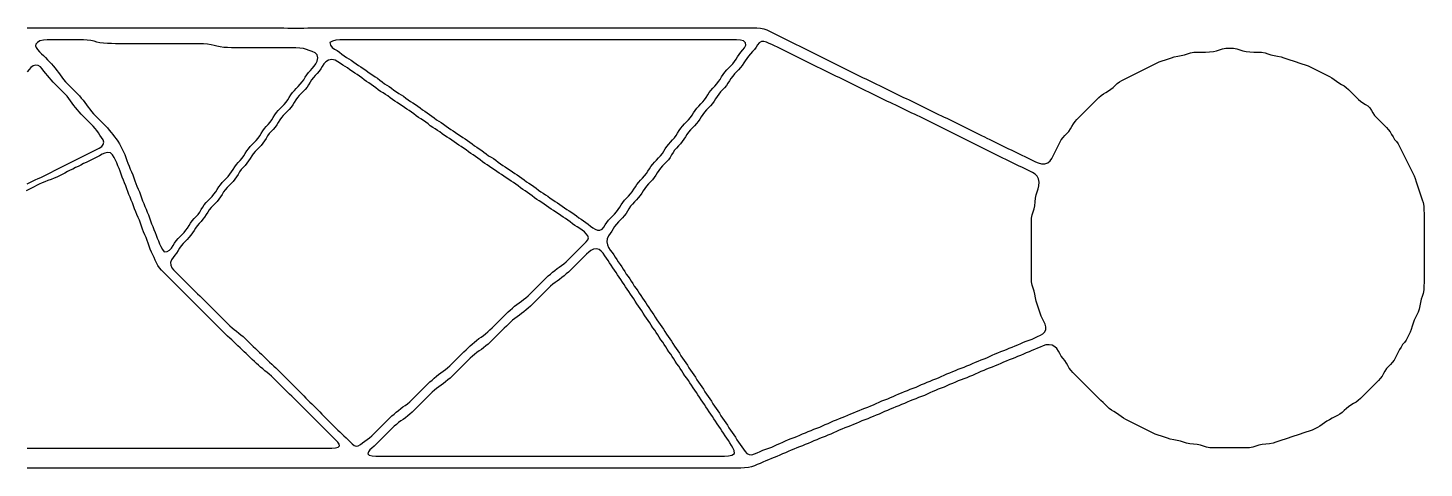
# Model space of a CAD drawing. Header units: millimetres. Extents: x 1 to 120, y 0 to 18.
# Drawn here: x 62.8 to 120, y 0 to 18.1 of the extents above; entities that cross this region are included whole.
import ezdxf

# ---------------------------------------------------------------- set-up
doc = ezdxf.new("R2010")
doc.units = ezdxf.units.MM

msp = doc.modelspace()

# ---------------------------------------------------------------- linework, layer by layer
for points in [[(62.791, 18.057), (62.955, 18.057), (63.119, 18.057), (63.283, 18.057), (63.447, 18.057), (63.611, 18.057), (63.776, 18.057), (63.94, 18.057), (64.104, 18.057), (64.268, 18.057), (64.432, 18.057), (64.596, 18.057), (64.761, 18.057), (64.925, 18.057), (65.089, 18.057), (65.253, 18.057), (65.417, 18.057), (65.581, 18.057), (65.746, 18.057), (65.91, 18.057), (66.074, 18.057), (66.238, 18.057), (66.402, 18.057), (66.566, 18.057), (66.731, 18.057), (66.895, 18.057), (67.059, 18.057), (67.223, 18.057), (67.387, 18.057), (67.551, 18.057), (67.715, 18.057), (67.88, 18.057), (68.044, 18.057), (68.208, 18.057), (68.372, 18.057), (68.536, 18.057), (68.7, 18.057), (68.865, 18.057), (69.029, 18.057), (69.193, 18.057), (69.357, 18.057), (69.521, 18.057), (69.685, 18.057), (69.85, 18.057), (70.014, 18.057), (70.178, 18.057), (70.342, 18.057), (70.506, 18.057), (70.67, 18.057), (70.834, 18.057), (70.999, 18.057), (71.163, 18.057), (71.327, 18.057), (71.491, 18.057), (71.655, 18.057), (71.819, 18.057), (71.984, 18.057), (72.148, 18.057), (72.312, 18.057), (72.476, 18.057), (72.64, 18.057), (72.804, 18.057), (72.969, 18.057), (73.133, 18.055), (73.297, 18.053), (73.461, 18.05), (73.625, 18.047), (73.789, 18.046), (73.953, 18.046), (74.118, 18.049), (74.282, 18.053), (74.446, 18.056), (74.61, 18.057), (74.774, 18.057), (74.938, 18.057), (75.103, 18.057), (75.267, 18.057), (75.431, 18.057), (75.595, 18.057), (75.759, 18.057), (75.923, 18.057), (76.088, 18.057), (76.252, 18.057), (76.416, 18.057), (76.58, 18.057), (76.744, 18.057), (76.908, 18.057), (77.073, 18.057), (77.237, 18.057), (77.401, 18.057), (77.565, 18.057), (77.729, 18.057), (77.893, 18.057), (78.057, 18.057), (78.222, 18.057), (78.386, 18.057), (78.55, 18.057), (78.714, 18.057), (78.878, 18.057), (79.042, 18.057), (79.207, 18.057), (79.371, 18.057), (79.535, 18.057), (79.699, 18.057), (79.863, 18.057), (80.027, 18.057), (80.192, 18.057), (80.356, 18.057), (80.52, 18.057), (80.684, 18.057), (80.848, 18.057), (81.012, 18.057), (81.176, 18.057), (81.341, 18.057), (81.505, 18.057), (81.669, 18.057), (81.833, 18.057), (81.997, 18.057), (82.161, 18.057), (82.326, 18.057), (82.49, 18.057), (82.654, 18.057), (82.818, 18.057), (82.982, 18.057), (83.146, 18.057), (83.311, 18.057), (83.475, 18.057), (83.639, 18.057), (83.803, 18.057), (83.967, 18.057), (84.131, 18.057), (84.295, 18.057), (84.46, 18.057), (84.624, 18.057), (84.788, 18.057), (84.952, 18.057), (85.116, 18.057), (85.28, 18.057), (85.445, 18.057), (85.609, 18.057), (85.773, 18.057), (85.937, 18.057), (86.101, 18.057), (86.265, 18.057), (86.43, 18.057), (86.594, 18.057), (86.758, 18.057), (86.922, 18.057), (87.086, 18.057), (87.25, 18.057), (87.415, 18.057), (87.579, 18.057), (87.743, 18.057), (87.907, 18.057), (88.071, 18.057), (88.235, 18.057), (88.399, 18.057), (88.564, 18.057), (88.728, 18.057), (88.892, 18.057), (89.056, 18.057), (89.22, 18.057), (89.384, 18.057), (89.549, 18.057), (89.713, 18.057), (89.877, 18.057), (90.041, 18.057), (90.205, 18.057), (90.369, 18.057), (90.534, 18.057), (90.698, 18.057), (90.862, 18.057), (91.026, 18.057), (91.19, 18.057), (91.354, 18.057), (91.518, 18.057), (91.683, 18.057), (91.847, 18.057), (92.011, 18.057), (92.175, 18.057), (92.339, 18.057), (92.503, 18.057), (92.666, 18.055), (92.822, 18.045), (92.959, 18.017), (93.078, 17.972), (93.188, 17.918), (93.298, 17.864), (93.407, 17.81), (93.517, 17.757), (93.628, 17.703), (93.738, 17.649), (93.848, 17.595), (93.959, 17.542), (94.069, 17.487), (94.179, 17.433), (94.29, 17.38), (94.4, 17.325), (94.509, 17.271), (94.619, 17.217), (94.729, 17.162), (94.837, 17.108), (94.948, 17.053), (95.057, 16.998), (95.166, 16.943), (95.276, 16.889), (95.386, 16.834), (95.494, 16.779), (95.604, 16.725), (95.714, 16.67), (95.823, 16.615), (95.933, 16.561), (96.042, 16.506), (96.151, 16.451), (96.262, 16.397), (96.371, 16.342), (96.48, 16.287), (96.591, 16.233), (96.7, 16.178), (96.809, 16.124), (96.92, 16.07), (97.03, 16.015), (97.139, 15.961), (97.25, 15.907), (97.36, 15.853), (97.469, 15.799), (97.58, 15.745), (97.691, 15.691), (97.8, 15.637), (97.911, 15.583), (98.022, 15.53), (98.131, 15.476), (98.243, 15.422), (98.354, 15.369), (98.463, 15.315), (98.574, 15.261), (98.685, 15.208), (98.794, 15.155), (98.906, 15.101), (99.017, 15.048), (99.125, 14.995), (99.237, 14.941), (99.348, 14.887), (99.457, 14.834), (99.568, 14.78), (99.679, 14.726), (99.788, 14.673), (99.899, 14.618), (100.01, 14.564), (100.119, 14.51), (100.229, 14.456), (100.34, 14.402), (100.449, 14.348), (100.559, 14.294), (100.67, 14.24), (100.779, 14.186), (100.889, 14.131), (101, 14.077), (101.109, 14.023), (101.219, 13.969), (101.33, 13.915), (101.439, 13.861), (101.549, 13.806), (101.66, 13.752), (101.769, 13.698), (101.879, 13.643), (101.99, 13.589), (102.099, 13.535), (102.209, 13.481), (102.32, 13.427), (102.429, 13.372), (102.539, 13.318), (102.65, 13.264), (102.759, 13.21), (102.869, 13.156), (102.981, 13.103), (103.09, 13.049), (103.2, 12.994), (103.312, 12.941), (103.422, 12.887), (103.531, 12.833), (103.643, 12.779), (103.753, 12.725), (103.862, 12.671), (103.974, 12.618), (104.084, 12.564), (104.201, 12.516), (104.333, 12.485), (104.474, 12.484), (104.596, 12.523), (104.685, 12.602), (104.75, 12.705), (104.807, 12.814), (104.861, 12.923), (104.916, 13.033), (104.971, 13.143), (105.025, 13.251), (105.081, 13.361), (105.143, 13.465), (105.213, 13.557), (105.291, 13.642), (105.371, 13.725), (105.447, 13.813), (105.513, 13.911), (105.573, 14.018), (105.635, 14.121), (105.706, 14.214), (105.784, 14.298), (105.865, 14.381), (105.947, 14.463), (106.029, 14.545), (106.111, 14.627), (106.193, 14.709), (106.276, 14.792), (106.358, 14.874), (106.44, 14.956), (106.522, 15.038), (106.604, 15.12), (106.686, 15.201), (106.771, 15.279), (106.864, 15.35), (106.967, 15.412), (107.074, 15.472), (107.172, 15.538), (107.26, 15.614), (107.343, 15.694), (107.428, 15.772), (107.52, 15.842), (107.624, 15.904), (107.734, 15.96), (107.842, 16.014), (107.952, 16.069), (108.062, 16.124), (108.171, 16.178), (108.28, 16.233), (108.391, 16.288), (108.499, 16.343), (108.609, 16.398), (108.719, 16.452), (108.827, 16.507), (108.937, 16.562), (109.047, 16.616), (109.157, 16.666), (109.276, 16.711), (109.406, 16.749), (109.533, 16.788), (109.649, 16.831), (109.771, 16.871), (109.91, 16.898), (110.056, 16.922), (110.189, 16.954), (110.306, 16.996), (110.427, 17.034), (110.568, 17.057), (110.726, 17.066), (110.889, 17.067), (111.053, 17.068), (111.216, 17.072), (111.369, 17.087), (111.502, 17.118), (111.619, 17.16), (111.74, 17.198), (111.882, 17.222), (112.038, 17.228), (112.195, 17.222), (112.336, 17.198), (112.458, 17.16), (112.575, 17.118), (112.708, 17.087), (112.861, 17.072), (113.023, 17.068), (113.187, 17.066), (113.344, 17.057), (113.485, 17.034), (113.607, 16.996), (113.724, 16.954), (113.856, 16.922), (114.002, 16.898), (114.142, 16.871), (114.263, 16.831), (114.38, 16.788), (114.506, 16.749), (114.636, 16.711), (114.756, 16.668), (114.872, 16.624), (114.999, 16.585), (115.129, 16.547), (115.247, 16.502), (115.358, 16.452), (115.468, 16.398), (115.578, 16.343), (115.686, 16.288), (115.796, 16.233), (115.906, 16.178), (116.014, 16.124), (116.124, 16.068), (116.228, 16.007), (116.321, 15.937), (116.411, 15.866), (116.51, 15.8), (116.617, 15.74), (116.721, 15.678), (116.813, 15.608), (116.898, 15.53), (116.98, 15.448), (117.062, 15.366), (117.144, 15.284), (117.227, 15.202), (117.309, 15.121), (117.397, 15.046), (117.495, 14.979), (117.601, 14.919), (117.701, 14.854), (117.782, 14.773), (117.847, 14.674), (117.907, 14.568), (117.973, 14.469), (118.049, 14.382), (118.129, 14.299), (118.212, 14.217), (118.294, 14.135), (118.376, 14.053), (118.457, 13.97), (118.535, 13.885), (118.606, 13.793), (118.668, 13.69), (118.728, 13.583), (118.793, 13.484), (118.865, 13.394), (118.934, 13.3), (118.996, 13.196), (119.051, 13.087), (119.106, 12.978), (119.161, 12.869), (119.215, 12.759), (119.27, 12.65), (119.325, 12.541), (119.38, 12.43), (119.434, 12.322), (119.489, 12.212), (119.543, 12.102), (119.594, 11.992), (119.638, 11.873), (119.677, 11.743), (119.716, 11.616), (119.76, 11.5), (119.804, 11.38), (119.843, 11.251), (119.883, 11.127), (119.926, 11.011), (119.964, 10.889), (119.988, 10.746), (119.996, 10.588), (119.998, 10.424), (119.999, 10.26), (120, 10.096), (120, 9.932), (120, 9.767), (120, 9.603), (120, 9.439), (120, 9.275), (120, 9.111), (120, 9), (120, 8.947), (120, 8.782), (120, 8.618), (120, 8.454), (120, 8.29), (120, 8.126), (120, 7.962), (119.999, 7.798), (119.998, 7.633), (119.996, 7.47), (119.988, 7.311), (119.964, 7.168), (119.926, 7.046), (119.884, 6.93), (119.851, 6.799), (119.827, 6.654), (119.798, 6.515), (119.757, 6.394), (119.707, 6.284), (119.653, 6.174), (119.6, 6.063), (119.552, 5.949), (119.513, 5.822), (119.474, 5.692), (119.43, 5.573), (119.379, 5.463), (119.324, 5.353), (119.262, 5.249), (119.193, 5.156), (119.121, 5.066), (119.056, 4.967), (118.997, 4.86), (118.942, 4.751), (118.887, 4.642), (118.831, 4.533), (118.77, 4.429), (118.699, 4.336), (118.621, 4.251), (118.541, 4.168), (118.465, 4.081), (118.399, 3.982), (118.34, 3.875), (118.277, 3.772), (118.207, 3.68), (118.129, 3.595), (118.047, 3.512), (117.965, 3.43), (117.883, 3.348), (117.801, 3.266), (117.719, 3.184), (117.637, 3.102), (117.555, 3.02), (117.473, 2.938), (117.39, 2.856), (117.305, 2.778), (117.213, 2.708), (117.109, 2.645), (117.003, 2.586), (116.904, 2.519), (116.817, 2.444), (116.734, 2.364), (116.649, 2.286), (116.556, 2.215), (116.452, 2.153), (116.343, 2.098), (116.234, 2.043), (116.125, 1.987), (116.018, 1.929), (115.919, 1.863), (115.829, 1.792), (115.736, 1.723), (115.631, 1.661), (115.522, 1.606), (115.412, 1.555), (115.293, 1.511), (115.163, 1.472), (115.036, 1.433), (114.92, 1.39), (114.8, 1.346), (114.67, 1.308), (114.544, 1.269), (114.428, 1.225), (114.308, 1.182), (114.178, 1.144), (114.051, 1.105), (113.935, 1.062), (113.814, 1.023), (113.672, 0.999), (113.517, 0.987), (113.365, 0.97), (113.231, 0.94), (113.114, 0.898), (112.993, 0.859), (112.852, 0.836), (112.694, 0.828), (112.531, 0.826), (112.367, 0.826), (112.202, 0.826), (112.038, 0.826), (111.874, 0.826), (111.71, 0.826), (111.546, 0.826), (111.383, 0.828), (111.225, 0.836), (111.084, 0.859), (110.962, 0.898), (110.845, 0.94), (110.712, 0.97), (110.56, 0.987), (110.404, 0.999), (110.263, 1.023), (110.142, 1.062), (110.025, 1.104), (109.892, 1.136), (109.746, 1.159), (109.606, 1.187), (109.485, 1.226), (109.369, 1.269), (109.242, 1.308), (109.112, 1.346), (108.993, 1.391), (108.883, 1.442), (108.773, 1.496), (108.663, 1.551), (108.555, 1.605), (108.444, 1.66), (108.335, 1.715), (108.226, 1.769), (108.116, 1.824), (108.007, 1.879), (107.898, 1.934), (107.788, 1.989), (107.684, 2.051), (107.591, 2.12), (107.501, 2.192), (107.402, 2.257), (107.295, 2.317), (107.192, 2.379), (107.1, 2.45), (107.015, 2.528), (106.932, 2.609), (106.85, 2.691), (106.768, 2.773), (106.686, 2.856), (106.604, 2.938), (106.522, 3.02), (106.44, 3.102), (106.358, 3.184), (106.276, 3.266), (106.193, 3.348), (106.111, 3.43), (106.029, 3.512), (105.947, 3.594), (105.865, 3.676), (105.783, 3.758), (105.701, 3.841), (105.62, 3.923), (105.541, 4.008), (105.471, 4.1), (105.409, 4.204), (105.349, 4.311), (105.283, 4.409), (105.212, 4.5), (105.143, 4.593), (105.08, 4.696), (105.021, 4.803), (104.954, 4.9), (104.872, 4.98), (104.769, 5.037), (104.645, 5.062), (104.515, 5.051), (104.395, 5.014), (104.281, 4.966), (104.163, 4.916), (104.048, 4.869), (103.939, 4.823), (103.824, 4.776), (103.707, 4.726), (103.593, 4.674), (103.477, 4.623), (103.355, 4.575), (103.239, 4.529), (103.126, 4.484), (103.008, 4.44), (102.888, 4.393), (102.774, 4.343), (102.66, 4.293), (102.541, 4.243), (102.427, 4.194), (102.312, 4.145), (102.193, 4.098), (102.075, 4.052), (101.964, 4.006), (101.851, 3.957), (101.734, 3.907), (101.621, 3.855), (101.505, 3.804), (101.384, 3.756), (101.267, 3.71), (101.155, 3.665), (101.037, 3.621), (100.918, 3.574), (100.804, 3.523), (100.688, 3.473), (100.569, 3.423), (100.454, 3.375), (100.34, 3.327), (100.221, 3.281), (100.103, 3.235), (99.991, 3.188), (99.877, 3.139), (99.762, 3.088), (99.648, 3.036), (99.533, 2.985), (99.411, 2.937), (99.295, 2.891), (99.184, 2.846), (99.067, 2.801), (98.947, 2.754), (98.833, 2.703), (98.718, 2.652), (98.597, 2.604), (98.482, 2.556), (98.368, 2.51), (98.249, 2.464), (98.131, 2.418), (98.018, 2.369), (97.905, 2.32), (97.789, 2.269), (97.676, 2.217), (97.56, 2.166), (97.439, 2.118), (97.323, 2.072), (97.212, 2.028), (97.096, 1.982), (96.977, 1.933), (96.863, 1.882), (96.747, 1.832), (96.626, 1.784), (96.51, 1.737), (96.397, 1.691), (96.278, 1.646), (96.159, 1.6), (96.046, 1.551), (95.933, 1.5), (95.816, 1.45), (95.702, 1.399), (95.587, 1.348), (95.466, 1.299), (95.35, 1.254), (95.24, 1.209), (95.125, 1.163), (95.007, 1.113), (94.893, 1.062), (94.777, 1.012), (94.655, 0.964), (94.538, 0.917), (94.426, 0.872), (94.308, 0.828), (94.188, 0.781), (94.075, 0.731), (93.961, 0.681), (93.843, 0.631), (93.729, 0.58), (93.614, 0.53), (93.494, 0.483), (93.377, 0.437), (93.267, 0.392), (93.153, 0.345), (93.035, 0.294), (92.922, 0.242), (92.807, 0.191), (92.689, 0.142), (92.574, 0.093), (92.459, 0.049), (92.326, 0.02), (92.173, 0.005), (92.011, 0.001), (91.847, 0), (91.683, 0), (91.518, 0), (91.354, 0), (91.19, 0), (91.026, 0), (90.862, 0), (90.698, 0), (90.534, 0), (90.369, 0), (90.205, 0), (90.041, 0), (89.877, 0), (89.713, 0), (89.549, 0), (89.384, 0), (89.22, 0), (89.056, 0), (88.892, 0), (88.728, 0), (88.564, 0), (88.399, 0), (88.235, 0), (88.071, 0), (87.907, 0), (87.743, 0), (87.579, 0), (87.415, 0), (87.25, 0), (87.086, 0), (86.922, 0), (86.758, 0), (86.594, 0), (86.43, 0), (86.265, 0), (86.101, 0), (85.937, 0), (85.773, 0), (85.609, 0), (85.445, 0), (85.28, 0), (85.116, 0), (84.952, 0), (84.788, 0), (84.624, 0), (84.46, 0), (84.295, 0), (84.131, 0), (83.967, 0), (83.803, 0), (83.639, 0), (83.475, 0), (83.311, 0), (83.146, 0), (82.982, 0), (82.818, 0), (82.654, 0), (82.49, 0), (82.326, 0), (82.161, 0), (81.997, 0), (81.833, 0), (81.669, 0), (81.505, 0), (81.341, 0), (81.176, 0), (81.012, 0), (80.848, 0), (80.684, 0), (80.52, 0), (80.356, 0), (80.192, 0), (80.027, 0), (79.863, 0), (79.699, 0), (79.535, 0), (79.371, 0), (79.207, 0), (79.042, 0), (78.878, 0), (78.714, 0), (78.55, 0), (78.386, 0), (78.222, 0), (78.057, 0), (77.893, 0), (77.729, 0), (77.565, 0), (77.401, 0), (77.237, 0), (77.073, 0), (76.908, 0), (76.744, 0), (76.58, 0), (76.416, 0), (76.252, 0), (76.088, 0), (75.923, 0), (75.759, 0), (75.595, 0), (75.431, 0), (75.267, 0), (75.103, 0), (74.938, 0), (74.774, 0), (74.61, 0), (74.446, 0), (74.282, 0), (74.118, 0), (73.953, 0), (73.789, 0), (73.625, 0), (73.461, 0), (73.297, 0), (73.133, 0), (72.969, 0), (72.804, 0), (72.64, 0), (72.476, 0), (72.312, 0), (72.148, 0), (71.984, 0), (71.819, 0), (71.655, 0), (71.491, 0), (71.327, 0), (71.163, 0), (70.999, 0), (70.834, 0), (70.67, 0), (70.506, 0), (70.342, 0), (70.178, 0), (70.014, 0), (69.85, 0), (69.685, 0), (69.521, 0), (69.357, 0), (69.193, 0), (69.029, 0), (68.865, 0), (68.7, 0), (68.536, 0), (68.372, 0), (68.208, 0), (68.044, 0), (67.88, 0), (67.715, 0), (67.551, 0), (67.387, 0), (67.223, 0), (67.059, 0), (66.895, 0), (66.731, 0), (66.566, 0), (66.402, 0), (66.238, 0), (66.074, 0), (65.91, 0), (65.746, 0), (65.581, 0), (65.417, 0), (65.253, 0), (65.089, 0), (64.925, 0), (64.761, 0), (64.596, 0), (64.432, 0), (64.268, 0), (64.104, 0), (63.94, 0), (63.776, 0), (63.611, 0), (63.447, 0), (63.283, 0), (63.119, 0), (62.955, 0), (62.791, 0)], [(62.79, 11.661), (62.901, 11.715), (63.009, 11.767), (63.12, 11.82), (63.232, 11.873), (63.342, 11.924), (63.454, 11.977), (63.568, 12.029), (63.676, 12.079), (63.778, 12.136), (63.879, 12.195), (63.986, 12.249), (64.099, 12.301), (64.211, 12.355), (64.318, 12.408), (64.427, 12.463), (64.536, 12.52), (64.644, 12.574), (64.755, 12.628), (64.865, 12.684), (64.973, 12.738), (65.084, 12.792), (65.194, 12.848), (65.301, 12.904), (65.41, 12.959), (65.519, 13.015), (65.629, 13.068), (65.74, 13.122), (65.84, 13.188), (65.905, 13.27), (65.922, 13.365), (65.894, 13.464), (65.836, 13.56), (65.77, 13.652), (65.707, 13.747), (65.642, 13.843), (65.569, 13.937), (65.49, 14.025), (65.409, 14.109), (65.327, 14.191), (65.244, 14.273), (65.162, 14.355), (65.081, 14.438), (65.001, 14.522), (64.922, 14.608), (64.844, 14.696), (64.767, 14.786), (64.693, 14.878), (64.625, 14.97), (64.561, 15.063), (64.494, 15.157), (64.421, 15.25), (64.341, 15.338), (64.26, 15.422), (64.177, 15.505), (64.095, 15.586), (64.013, 15.668), (63.931, 15.751), (63.851, 15.835), (63.773, 15.921), (63.696, 16.011), (63.62, 16.102), (63.547, 16.193), (63.476, 16.283), (63.408, 16.373), (63.333, 16.457), (63.239, 16.515), (63.132, 16.528), (63.028, 16.496), (62.941, 16.43), (62.864, 16.346), (62.789, 16.256)], [(62.791, 0.815), (62.955, 0.815), (63.119, 0.815), (63.283, 0.815), (63.447, 0.815), (63.611, 0.815), (63.776, 0.815), (63.94, 0.815), (64.104, 0.815), (64.268, 0.815), (64.432, 0.815), (64.596, 0.815), (64.761, 0.815), (64.925, 0.815), (65.089, 0.815), (65.253, 0.815), (65.417, 0.815), (65.581, 0.815), (65.746, 0.815), (65.91, 0.815), (66.074, 0.815), (66.238, 0.815), (66.402, 0.815), (66.566, 0.815), (66.731, 0.815), (66.895, 0.815), (67.059, 0.815), (67.223, 0.815), (67.387, 0.815), (67.551, 0.815), (67.715, 0.815), (67.88, 0.815), (68.044, 0.815), (68.208, 0.815), (68.372, 0.815), (68.536, 0.815), (68.7, 0.815), (68.865, 0.815), (69.029, 0.815), (69.193, 0.815), (69.357, 0.815), (69.521, 0.815), (69.685, 0.815), (69.85, 0.815), (70.014, 0.815), (70.178, 0.815), (70.342, 0.815), (70.506, 0.815), (70.67, 0.815), (70.834, 0.815), (70.999, 0.815), (71.163, 0.815), (71.327, 0.815), (71.491, 0.815), (71.655, 0.815), (71.819, 0.815), (71.984, 0.815), (72.148, 0.815), (72.312, 0.815), (72.476, 0.815), (72.64, 0.815), (72.804, 0.815), (72.969, 0.815), (73.133, 0.815), (73.297, 0.815), (73.461, 0.815), (73.625, 0.815), (73.789, 0.815), (73.953, 0.815), (74.118, 0.815), (74.282, 0.815), (74.446, 0.815), (74.61, 0.815), (74.774, 0.815), (74.938, 0.815), (75.103, 0.816), (75.265, 0.819), (75.417, 0.83), (75.532, 0.861), (75.584, 0.914), (75.567, 0.984), (75.505, 1.063), (75.426, 1.145), (75.345, 1.227), (75.263, 1.309), (75.181, 1.392), (75.099, 1.474), (75.017, 1.556), (74.935, 1.638), (74.853, 1.72), (74.771, 1.802), (74.689, 1.884), (74.607, 1.967), (74.525, 2.049), (74.443, 2.131), (74.361, 2.213), (74.278, 2.295), (74.196, 2.377), (74.114, 2.459), (74.032, 2.541), (73.95, 2.623), (73.868, 2.705), (73.786, 2.787), (73.703, 2.869), (73.621, 2.951), (73.539, 3.033), (73.457, 3.115), (73.374, 3.197), (73.292, 3.278), (73.21, 3.36), (73.128, 3.442), (73.045, 3.524), (72.962, 3.606), (72.879, 3.687), (72.794, 3.768), (72.706, 3.847), (72.617, 3.923), (72.527, 3.997), (72.438, 4.069), (72.35, 4.141), (72.263, 4.217), (72.177, 4.295), (72.092, 4.374), (72.007, 4.454), (71.923, 4.535), (71.839, 4.615), (71.756, 4.696), (71.672, 4.776), (71.589, 4.857), (71.505, 4.938), (71.422, 5.019), (71.339, 5.099), (71.254, 5.179), (71.169, 5.257), (71.082, 5.336), (70.996, 5.414), (70.912, 5.494), (70.828, 5.575), (70.746, 5.657), (70.664, 5.74), (70.582, 5.822), (70.5, 5.904), (70.419, 5.986), (70.337, 6.069), (70.255, 6.151), (70.173, 6.233), (70.091, 6.315), (70.009, 6.398), (69.927, 6.48), (69.845, 6.562), (69.763, 6.644), (69.681, 6.727), (69.6, 6.809), (69.518, 6.891), (69.436, 6.973), (69.354, 7.055), (69.272, 7.137), (69.19, 7.22), (69.107, 7.302), (69.025, 7.384), (68.943, 7.466), (68.861, 7.548), (68.779, 7.63), (68.697, 7.712), (68.615, 7.794), (68.533, 7.876), (68.45, 7.958), (68.366, 8.039), (68.285, 8.122), (68.211, 8.211), (68.146, 8.311), (68.089, 8.418), (68.036, 8.525), (67.985, 8.636), (67.933, 8.75), (67.881, 8.862), (67.832, 8.979), (67.789, 9.105), (67.747, 9.226), (67.703, 9.339), (67.657, 9.454), (67.608, 9.572), (67.557, 9.687), (67.511, 9.804), (67.471, 9.929), (67.429, 10.054), (67.382, 10.169), (67.333, 10.283), (67.283, 10.4), (67.234, 10.514), (67.187, 10.629), (67.145, 10.752), (67.102, 10.875), (67.054, 10.99), (67.006, 11.107), (66.958, 11.229), (66.912, 11.346), (66.868, 11.458), (66.824, 11.577), (66.778, 11.697), (66.728, 11.812), (66.681, 11.931), (66.637, 12.058), (66.595, 12.179), (66.551, 12.291), (66.505, 12.405), (66.455, 12.522), (66.403, 12.635), (66.35, 12.747), (66.286, 12.855), (66.196, 12.929), (66.083, 12.947), (65.967, 12.919), (65.86, 12.871), (65.752, 12.816), (65.644, 12.758), (65.535, 12.704), (65.423, 12.65), (65.313, 12.596), (65.204, 12.542), (65.094, 12.488), (64.984, 12.432), (64.876, 12.378), (64.767, 12.324), (64.657, 12.268), (64.548, 12.215), (64.436, 12.161), (64.326, 12.105), (64.22, 12.049), (64.113, 11.993), (64.004, 11.938), (63.891, 11.889), (63.765, 11.843), (63.631, 11.794), (63.509, 11.745), (63.398, 11.697), (63.286, 11.645), (63.175, 11.592), (63.068, 11.54), (62.959, 11.485), (62.85, 11.43), (62.748, 11.376)]]:
    msp.add_lwpolyline(points)
for points in [[(72.476, 17.242), (72.312, 17.242), (72.148, 17.242), (71.984, 17.242), (71.819, 17.242), (71.655, 17.242), (71.491, 17.242), (71.327, 17.242), (71.163, 17.243), (70.999, 17.248), (70.837, 17.259), (70.688, 17.278), (70.561, 17.305), (70.448, 17.337), (70.323, 17.368), (70.175, 17.391), (70.014, 17.402), (69.85, 17.406), (69.685, 17.406), (69.521, 17.406), (69.357, 17.406), (69.193, 17.406), (69.029, 17.406), (68.865, 17.406), (68.7, 17.406), (68.536, 17.406), (68.372, 17.406), (68.208, 17.406), (68.044, 17.406), (67.88, 17.406), (67.715, 17.406), (67.551, 17.406), (67.387, 17.406), (67.223, 17.406), (67.059, 17.406), (66.895, 17.406), (66.731, 17.406), (66.566, 17.406), (66.402, 17.407), (66.238, 17.41), (66.074, 17.417), (65.915, 17.43), (65.771, 17.45), (65.647, 17.477), (65.532, 17.506), (65.402, 17.534), (65.251, 17.555), (65.089, 17.565), (64.925, 17.569), (64.761, 17.57), (64.596, 17.57), (64.432, 17.57), (64.268, 17.57), (64.104, 17.57), (63.94, 17.57), (63.776, 17.57), (63.612, 17.568), (63.453, 17.556), (63.311, 17.521), (63.206, 17.459), (63.147, 17.388), (63.132, 17.323), (63.155, 17.254), (63.211, 17.17), (63.289, 17.08), (63.375, 16.997), (63.457, 16.918), (63.537, 16.836), (63.618, 16.751), (63.698, 16.666), (63.778, 16.582), (63.857, 16.495), (63.934, 16.406), (64.009, 16.313), (64.076, 16.221), (64.139, 16.127), (64.205, 16.032), (64.279, 15.939), (64.359, 15.851), (64.441, 15.768), (64.523, 15.685), (64.605, 15.603), (64.688, 15.522), (64.769, 15.439), (64.848, 15.355), (64.927, 15.268), (65.004, 15.18), (65.081, 15.089), (65.155, 14.996), (65.222, 14.904), (65.286, 14.812), (65.354, 14.719), (65.428, 14.626), (65.508, 14.538), (65.59, 14.454), (65.672, 14.372), (65.755, 14.291), (65.837, 14.209), (65.918, 14.126), (65.998, 14.041), (66.076, 13.954), (66.153, 13.865), (66.228, 13.773), (66.301, 13.682), (66.371, 13.592), (66.438, 13.5), (66.504, 13.405), (66.569, 13.304), (66.628, 13.197), (66.684, 13.088), (66.735, 12.978), (66.784, 12.86), (66.83, 12.734), (66.873, 12.616), (66.916, 12.505), (66.961, 12.389), (67.009, 12.269), (67.06, 12.154), (67.109, 12.036), (67.153, 11.91), (67.195, 11.789), (67.238, 11.677), (67.284, 11.562), (67.332, 11.443), (67.384, 11.328), (67.432, 11.21), (67.475, 11.086), (67.517, 10.964), (67.562, 10.851), (67.608, 10.735), (67.656, 10.615), (67.706, 10.499), (67.753, 10.384), (67.797, 10.261), (67.84, 10.14), (67.887, 10.026), (67.934, 9.909), (67.982, 9.787), (68.029, 9.671), (68.074, 9.557), (68.117, 9.437), (68.163, 9.316), (68.212, 9.201), (68.263, 9.085), (68.325, 8.97), (68.405, 8.877), (68.519, 8.883), (68.622, 8.938), (68.703, 9.027), (68.769, 9.129), (68.829, 9.233), (68.894, 9.329), (68.968, 9.417), (69.049, 9.501), (69.133, 9.583), (69.215, 9.667), (69.291, 9.755), (69.359, 9.849), (69.422, 9.951), (69.484, 10.053), (69.551, 10.148), (69.627, 10.236), (69.707, 10.321), (69.785, 10.409), (69.856, 10.503), (69.919, 10.606), (69.979, 10.71), (70.043, 10.806), (70.117, 10.894), (70.198, 10.978), (70.282, 11.06), (70.364, 11.144), (70.44, 11.232), (70.509, 11.326), (70.571, 11.428), (70.633, 11.531), (70.701, 11.626), (70.776, 11.713), (70.856, 11.797), (70.937, 11.881), (71.019, 11.967), (71.095, 12.056), (71.162, 12.151), (71.224, 12.252), (71.287, 12.353), (71.356, 12.447), (71.433, 12.534), (71.513, 12.62), (71.59, 12.709), (71.659, 12.803), (71.721, 12.905), (71.783, 13.008), (71.85, 13.103), (71.925, 13.191), (72.005, 13.275), (72.087, 13.359), (72.168, 13.444), (72.244, 13.533), (72.312, 13.628), (72.373, 13.729), (72.436, 13.83), (72.506, 13.924), (72.582, 14.011), (72.662, 14.097), (72.739, 14.186), (72.808, 14.28), (72.87, 14.382), (72.932, 14.485), (72.999, 14.581), (73.074, 14.668), (73.154, 14.752), (73.236, 14.836), (73.317, 14.921), (73.394, 15.01), (73.461, 15.105), (73.523, 15.206), (73.586, 15.307), (73.655, 15.401), (73.731, 15.488), (73.81, 15.573), (73.89, 15.658), (73.971, 15.746), (74.047, 15.838), (74.113, 15.933), (74.174, 16.031), (74.238, 16.13), (74.309, 16.224), (74.387, 16.311), (74.467, 16.398), (74.543, 16.487), (74.61, 16.584), (74.665, 16.697), (74.693, 16.825), (74.672, 16.949), (74.58, 17.036), (74.458, 17.093), (74.337, 17.135), (74.224, 17.174), (74.099, 17.208), (73.95, 17.231), (73.789, 17.24), (73.625, 17.242), (73.461, 17.242), (73.297, 17.242), (73.133, 17.242), (72.969, 17.242), (72.804, 17.242), (72.64, 17.242)], [(89.877, 17.57), (89.713, 17.57), (89.549, 17.57), (89.384, 17.57), (89.22, 17.57), (89.056, 17.57), (88.892, 17.57), (88.728, 17.57), (88.564, 17.57), (88.399, 17.57), (88.235, 17.57), (88.071, 17.57), (87.907, 17.57), (87.743, 17.57), (87.579, 17.57), (87.415, 17.57), (87.25, 17.57), (87.086, 17.57), (86.922, 17.57), (86.758, 17.57), (86.594, 17.57), (86.43, 17.57), (86.265, 17.57), (86.101, 17.57), (85.937, 17.57), (85.773, 17.57), (85.609, 17.57), (85.445, 17.57), (85.28, 17.57), (85.116, 17.57), (84.952, 17.57), (84.788, 17.57), (84.624, 17.57), (84.46, 17.57), (84.295, 17.57), (84.131, 17.57), (83.967, 17.57), (83.803, 17.57), (83.639, 17.57), (83.475, 17.57), (83.311, 17.57), (83.146, 17.57), (82.982, 17.57), (82.818, 17.57), (82.654, 17.57), (82.49, 17.57), (82.326, 17.57), (82.161, 17.57), (81.997, 17.57), (81.833, 17.57), (81.669, 17.57), (81.505, 17.57), (81.341, 17.57), (81.176, 17.57), (81.012, 17.57), (80.848, 17.57), (80.684, 17.57), (80.52, 17.57), (80.356, 17.57), (80.192, 17.57), (80.027, 17.57), (79.863, 17.57), (79.699, 17.57), (79.535, 17.57), (79.371, 17.57), (79.207, 17.57), (79.042, 17.57), (78.878, 17.57), (78.714, 17.57), (78.55, 17.57), (78.386, 17.57), (78.222, 17.57), (78.057, 17.57), (77.893, 17.57), (77.729, 17.57), (77.565, 17.57), (77.401, 17.57), (77.237, 17.57), (77.073, 17.57), (76.908, 17.57), (76.744, 17.57), (76.58, 17.57), (76.416, 17.57), (76.252, 17.57), (76.088, 17.57), (75.923, 17.57), (75.759, 17.57), (75.595, 17.568), (75.435, 17.555), (75.296, 17.517), (75.188, 17.453), (75.214, 17.345), (75.285, 17.253), (75.382, 17.183), (75.479, 17.123), (75.575, 17.059), (75.674, 16.985), (75.775, 16.912), (75.873, 16.849), (75.968, 16.792), (76.064, 16.728), (76.163, 16.656), (76.262, 16.583), (76.359, 16.517), (76.456, 16.457), (76.554, 16.395), (76.652, 16.325), (76.747, 16.252), (76.841, 16.18), (76.939, 16.115), (77.039, 16.053), (77.136, 15.989), (77.228, 15.916), (77.323, 15.839), (77.421, 15.767), (77.52, 15.705), (77.615, 15.647), (77.71, 15.582), (77.809, 15.508), (77.909, 15.435), (78.007, 15.372), (78.102, 15.314), (78.198, 15.251), (78.297, 15.178), (78.396, 15.105), (78.493, 15.04), (78.59, 14.98), (78.688, 14.918), (78.786, 14.848), (78.881, 14.774), (78.975, 14.702), (79.073, 14.637), (79.173, 14.575), (79.269, 14.51), (79.362, 14.439), (79.457, 14.362), (79.555, 14.289), (79.654, 14.228), (79.749, 14.17), (79.845, 14.105), (79.943, 14.031), (80.043, 13.958), (80.141, 13.895), (80.236, 13.837), (80.333, 13.773), (80.431, 13.701), (80.53, 13.628), (80.627, 13.562), (80.724, 13.503), (80.822, 13.44), (80.92, 13.37), (81.015, 13.297), (81.109, 13.225), (81.207, 13.159), (81.307, 13.097), (81.403, 13.033), (81.496, 12.961), (81.591, 12.885), (81.689, 12.812), (81.788, 12.75), (81.883, 12.693), (81.979, 12.627), (82.077, 12.553), (82.178, 12.48), (82.275, 12.417), (82.37, 12.36), (82.467, 12.296), (82.565, 12.223), (82.664, 12.15), (82.761, 12.085), (82.858, 12.025), (82.957, 11.963), (83.054, 11.893), (83.149, 11.819), (83.243, 11.747), (83.341, 11.682), (83.441, 11.62), (83.537, 11.556), (83.63, 11.484), (83.725, 11.407), (83.823, 11.335), (83.922, 11.273), (84.018, 11.215), (84.113, 11.15), (84.211, 11.076), (84.312, 11.003), (84.41, 10.94), (84.505, 10.882), (84.601, 10.819), (84.7, 10.746), (84.799, 10.673), (84.896, 10.608), (84.992, 10.548), (85.091, 10.486), (85.188, 10.416), (85.283, 10.342), (85.377, 10.271), (85.476, 10.207), (85.578, 10.146), (85.675, 10.081), (85.766, 10.008), (85.858, 9.93), (85.954, 9.855), (86.051, 9.797), (86.147, 9.762), (86.244, 9.762), (86.333, 9.805), (86.406, 9.881), (86.467, 9.973), (86.53, 10.071), (86.601, 10.166), (86.679, 10.255), (86.761, 10.339), (86.843, 10.423), (86.923, 10.512), (86.997, 10.608), (87.059, 10.706), (87.117, 10.8), (87.182, 10.895), (87.256, 10.987), (87.336, 11.075), (87.418, 11.161), (87.497, 11.247), (87.572, 11.339), (87.639, 11.437), (87.701, 11.536), (87.764, 11.633), (87.835, 11.724), (87.912, 11.812), (87.993, 11.898), (88.074, 11.987), (88.149, 12.08), (88.214, 12.176), (88.272, 12.272), (88.335, 12.37), (88.407, 12.465), (88.485, 12.553), (88.566, 12.637), (88.649, 12.721), (88.729, 12.811), (88.802, 12.907), (88.864, 13.005), (88.922, 13.1), (88.987, 13.194), (89.062, 13.286), (89.142, 13.374), (89.223, 13.462), (89.3, 13.553), (89.367, 13.647), (89.427, 13.745), (89.488, 13.846), (89.556, 13.943), (89.633, 14.032), (89.715, 14.115), (89.798, 14.198), (89.879, 14.286), (89.954, 14.38), (90.018, 14.476), (90.077, 14.572), (90.14, 14.668), (90.212, 14.763), (90.291, 14.851), (90.372, 14.936), (90.454, 15.021), (90.531, 15.111), (90.602, 15.208), (90.664, 15.307), (90.724, 15.403), (90.792, 15.495), (90.868, 15.586), (90.948, 15.673), (91.029, 15.76), (91.105, 15.852), (91.172, 15.946), (91.232, 16.044), (91.293, 16.144), (91.362, 16.241), (91.439, 16.33), (91.521, 16.413), (91.604, 16.496), (91.685, 16.585), (91.759, 16.679), (91.823, 16.775), (91.881, 16.871), (91.945, 16.967), (92.018, 17.061), (92.096, 17.151), (92.17, 17.242), (92.218, 17.344), (92.214, 17.447), (92.133, 17.521), (92.002, 17.558), (91.846, 17.569), (91.683, 17.57), (91.518, 17.57), (91.354, 17.57), (91.19, 17.57), (91.026, 17.57), (90.862, 17.57), (90.698, 17.57), (90.534, 17.57), (90.369, 17.57), (90.205, 17.57), (90.041, 17.57)], [(103.928, 7.641), (103.919, 7.798), (103.918, 7.962), (103.918, 8.126), (103.918, 8.29), (103.918, 8.454), (103.918, 8.618), (103.918, 8.782), (103.918, 8.947), (103.918, 9.111), (103.918, 9.275), (103.918, 9.439), (103.918, 9.603), (103.918, 9.767), (103.918, 9.932), (103.919, 10.095), (103.928, 10.252), (103.951, 10.394), (103.989, 10.515), (104.031, 10.632), (104.062, 10.765), (104.078, 10.917), (104.091, 11.073), (104.115, 11.214), (104.154, 11.336), (104.196, 11.453), (104.227, 11.585), (104.235, 11.729), (104.211, 11.863), (104.152, 11.972), (104.066, 12.054), (103.964, 12.119), (103.856, 12.175), (103.747, 12.23), (103.638, 12.284), (103.526, 12.338), (103.416, 12.392), (103.307, 12.445), (103.195, 12.499), (103.085, 12.553), (102.976, 12.607), (102.864, 12.661), (102.754, 12.715), (102.645, 12.769), (102.535, 12.824), (102.426, 12.879), (102.317, 12.934), (102.207, 12.988), (102.097, 13.043), (101.989, 13.098), (101.879, 13.152), (101.769, 13.207), (101.661, 13.262), (101.55, 13.317), (101.441, 13.372), (101.332, 13.426), (101.222, 13.481), (101.113, 13.536), (101.004, 13.591), (100.894, 13.645), (100.784, 13.7), (100.676, 13.755), (100.565, 13.809), (100.456, 13.864), (100.347, 13.919), (100.237, 13.973), (100.127, 14.028), (100.018, 14.083), (99.907, 14.137), (99.798, 14.191), (99.688, 14.245), (99.577, 14.299), (99.467, 14.353), (99.357, 14.407), (99.245, 14.46), (99.134, 14.513), (99.024, 14.566), (98.912, 14.62), (98.801, 14.673), (98.691, 14.725), (98.579, 14.779), (98.468, 14.832), (98.359, 14.884), (98.248, 14.937), (98.136, 14.991), (98.027, 15.044), (97.916, 15.098), (97.804, 15.152), (97.696, 15.205), (97.585, 15.259), (97.473, 15.313), (97.365, 15.367), (97.254, 15.421), (97.143, 15.475), (97.034, 15.529), (96.923, 15.583), (96.812, 15.637), (96.703, 15.691), (96.593, 15.745), (96.482, 15.799), (96.373, 15.853), (96.263, 15.908), (96.152, 15.962), (96.043, 16.016), (95.933, 16.07), (95.822, 16.124), (95.713, 16.178), (95.603, 16.233), (95.492, 16.287), (95.383, 16.341), (95.274, 16.396), (95.163, 16.45), (95.054, 16.504), (94.944, 16.558), (94.833, 16.613), (94.724, 16.667), (94.614, 16.721), (94.503, 16.775), (94.394, 16.83), (94.284, 16.884), (94.173, 16.938), (94.064, 16.992), (93.954, 17.046), (93.842, 17.1), (93.733, 17.154), (93.623, 17.208), (93.512, 17.261), (93.402, 17.315), (93.292, 17.369), (93.179, 17.422), (93.069, 17.472), (92.963, 17.505), (92.861, 17.498), (92.773, 17.443), (92.703, 17.357), (92.641, 17.263), (92.573, 17.172), (92.497, 17.083), (92.417, 16.995), (92.337, 16.904), (92.263, 16.808), (92.199, 16.712), (92.142, 16.617), (92.078, 16.521), (92.005, 16.427), (91.925, 16.339), (91.844, 16.255), (91.762, 16.17), (91.683, 16.08), (91.611, 15.983), (91.549, 15.885), (91.49, 15.789), (91.424, 15.696), (91.348, 15.605), (91.268, 15.517), (91.187, 15.43), (91.111, 15.339), (91.043, 15.245), (90.982, 15.148), (90.92, 15.048), (90.851, 14.953), (90.775, 14.864), (90.694, 14.779), (90.612, 14.694), (90.532, 14.605), (90.458, 14.509), (90.394, 14.412), (90.337, 14.318), (90.273, 14.223), (90.199, 14.129), (90.119, 14.041), (90.038, 13.957), (89.957, 13.872), (89.878, 13.781), (89.806, 13.684), (89.744, 13.586), (89.685, 13.49), (89.619, 13.397), (89.543, 13.307), (89.462, 13.219), (89.382, 13.13), (89.306, 13.037), (89.241, 12.942), (89.182, 12.845), (89.12, 12.747), (89.049, 12.651), (88.971, 12.563), (88.889, 12.479), (88.807, 12.395), (88.726, 12.306), (88.653, 12.21), (88.59, 12.112), (88.532, 12.018), (88.468, 11.923), (88.393, 11.831), (88.313, 11.742), (88.232, 11.656), (88.154, 11.568), (88.083, 11.475), (88.019, 11.377), (87.958, 11.277), (87.892, 11.18), (87.818, 11.09), (87.739, 11.004), (87.657, 10.919), (87.576, 10.831), (87.501, 10.738), (87.436, 10.642), (87.377, 10.546), (87.315, 10.448), (87.243, 10.353), (87.165, 10.265), (87.083, 10.181), (87.001, 10.097), (86.922, 10.007), (86.849, 9.91), (86.787, 9.812), (86.729, 9.716), (86.664, 9.622), (86.597, 9.521), (86.547, 9.406), (86.532, 9.278), (86.554, 9.152), (86.604, 9.043), (86.669, 8.945), (86.741, 8.849), (86.81, 8.751), (86.872, 8.651), (86.933, 8.552), (86.998, 8.455), (87.069, 8.358), (87.138, 8.258), (87.201, 8.158), (87.261, 8.059), (87.326, 7.962), (87.397, 7.865), (87.467, 7.766), (87.529, 7.666), (87.589, 7.567), (87.655, 7.47), (87.726, 7.373), (87.795, 7.274), (87.858, 7.173), (87.918, 7.074), (87.983, 6.977), (88.054, 6.88), (88.123, 6.781), (88.186, 6.681), (88.246, 6.582), (88.311, 6.485), (88.383, 6.388), (88.452, 6.289), (88.514, 6.188), (88.574, 6.089), (88.64, 5.992), (88.711, 5.895), (88.78, 5.796), (88.843, 5.696), (88.903, 5.597), (88.968, 5.5), (89.039, 5.403), (89.109, 5.304), (89.171, 5.203), (89.231, 5.105), (89.296, 5.008), (89.368, 4.911), (89.437, 4.811), (89.5, 4.711), (89.56, 4.612), (89.625, 4.515), (89.696, 4.418), (89.765, 4.319), (89.828, 4.219), (89.888, 4.12), (89.953, 4.023), (90.024, 3.926), (90.094, 3.827), (90.156, 3.726), (90.216, 3.627), (90.282, 3.53), (90.353, 3.433), (90.422, 3.334), (90.485, 3.234), (90.545, 3.135), (90.61, 3.038), (90.681, 2.941), (90.751, 2.842), (90.813, 2.741), (90.873, 2.643), (90.938, 2.546), (91.009, 2.448), (91.079, 2.349), (91.142, 2.249), (91.201, 2.15), (91.267, 2.053), (91.338, 1.956), (91.407, 1.857), (91.47, 1.757), (91.53, 1.658), (91.595, 1.561), (91.666, 1.464), (91.736, 1.364), (91.798, 1.264), (91.858, 1.165), (91.923, 1.067), (91.993, 0.97), (92.063, 0.871), (92.126, 0.773), (92.189, 0.679), (92.265, 0.6), (92.361, 0.553), (92.468, 0.551), (92.577, 0.584), (92.69, 0.632), (92.808, 0.681), (92.923, 0.73), (93.038, 0.776), (93.159, 0.819), (93.28, 0.864), (93.393, 0.912), (93.505, 0.964), (93.619, 1.016), (93.731, 1.068), (93.846, 1.119), (93.967, 1.168), (94.083, 1.213), (94.195, 1.258), (94.312, 1.302), (94.432, 1.35), (94.546, 1.401), (94.661, 1.452), (94.78, 1.501), (94.895, 1.549), (95.009, 1.594), (95.13, 1.637), (95.251, 1.682), (95.365, 1.731), (95.477, 1.783), (95.592, 1.835), (95.704, 1.887), (95.819, 1.938), (95.94, 1.986), (96.057, 2.031), (96.167, 2.076), (96.283, 2.121), (96.402, 2.17), (96.516, 2.222), (96.631, 2.272), (96.751, 2.321), (96.867, 2.369), (96.98, 2.413), (97.101, 2.456), (97.222, 2.501), (97.336, 2.551), (97.449, 2.602), (97.564, 2.654), (97.677, 2.705), (97.793, 2.756), (97.914, 2.803), (98.031, 2.848), (98.141, 2.893), (98.255, 2.94), (98.372, 2.99), (98.486, 3.042), (98.602, 3.093), (98.722, 3.141), (98.838, 3.188), (98.952, 3.233), (99.071, 3.276), (99.192, 3.321), (99.306, 3.371), (99.42, 3.423), (99.536, 3.473), (99.65, 3.524), (99.765, 3.573), (99.886, 3.619), (100.004, 3.664), (100.115, 3.71), (100.228, 3.759), (100.344, 3.81), (100.457, 3.862), (100.573, 3.913), (100.694, 3.961), (100.81, 4.007), (100.923, 4.052), (101.042, 4.095), (101.162, 4.142), (101.276, 4.192), (101.391, 4.243), (101.508, 4.293), (101.623, 4.342), (101.737, 4.39), (101.858, 4.435), (101.977, 4.48), (102.089, 4.528), (102.202, 4.577), (102.317, 4.629), (102.429, 4.681), (102.545, 4.732), (102.666, 4.78), (102.783, 4.826), (102.895, 4.87), (103.012, 4.915), (103.132, 4.962), (103.246, 5.012), (103.361, 5.063), (103.48, 5.113), (103.595, 5.161), (103.709, 5.207), (103.83, 5.251), (103.95, 5.296), (104.063, 5.346), (104.174, 5.399), (104.284, 5.453), (104.385, 5.514), (104.465, 5.592), (104.511, 5.688), (104.512, 5.793), (104.475, 5.9), (104.423, 6.009), (104.369, 6.12), (104.319, 6.23), (104.274, 6.349), (104.236, 6.479), (104.197, 6.605), (104.154, 6.722), (104.114, 6.843), (104.087, 6.983), (104.063, 7.129), (104.031, 7.261), (103.989, 7.378), (103.951, 7.5)], [(84.446, 10.502), (84.348, 10.566), (84.252, 10.624), (84.155, 10.688), (84.056, 10.759), (83.958, 10.832), (83.862, 10.898), (83.764, 10.958), (83.665, 11.021), (83.567, 11.09), (83.474, 11.164), (83.381, 11.238), (83.283, 11.306), (83.183, 11.367), (83.087, 11.43), (82.993, 11.5), (82.898, 11.576), (82.799, 11.649), (82.7, 11.711), (82.605, 11.768), (82.51, 11.833), (82.411, 11.907), (82.311, 11.98), (82.214, 12.044), (82.118, 12.102), (82.021, 12.165), (81.922, 12.237), (81.824, 12.31), (81.728, 12.376), (81.63, 12.436), (81.531, 12.498), (81.433, 12.567), (81.34, 12.641), (81.246, 12.715), (81.149, 12.783), (81.049, 12.845), (80.953, 12.907), (80.859, 12.977), (80.764, 13.054), (80.665, 13.126), (80.566, 13.188), (80.471, 13.246), (80.376, 13.31), (80.277, 13.384), (80.177, 13.457), (80.08, 13.521), (79.984, 13.579), (79.887, 13.642), (79.788, 13.714), (79.69, 13.787), (79.593, 13.853), (79.496, 13.913), (79.397, 13.975), (79.299, 14.044), (79.206, 14.119), (79.112, 14.193), (79.015, 14.261), (78.915, 14.322), (78.819, 14.385), (78.725, 14.455), (78.63, 14.531), (78.53, 14.603), (78.432, 14.665), (78.337, 14.723), (78.241, 14.788), (78.143, 14.862), (78.043, 14.935), (77.945, 14.998), (77.85, 15.056), (77.753, 15.12), (77.654, 15.192), (77.556, 15.264), (77.459, 15.33), (77.362, 15.39), (77.263, 15.453), (77.165, 15.522), (77.072, 15.596), (76.979, 15.671), (76.881, 15.739), (76.781, 15.801), (76.685, 15.863), (76.591, 15.932), (76.496, 16.008), (76.396, 16.081), (76.298, 16.143), (76.203, 16.2), (76.107, 16.265), (76.009, 16.339), (75.909, 16.412), (75.811, 16.476), (75.716, 16.534), (75.618, 16.597), (75.515, 16.667), (75.397, 16.728), (75.264, 16.755), (75.13, 16.733), (75.019, 16.669), (74.937, 16.58), (74.873, 16.479), (74.811, 16.376), (74.744, 16.281), (74.669, 16.193), (74.589, 16.108), (74.51, 16.021), (74.439, 15.927), (74.375, 15.824), (74.316, 15.719), (74.253, 15.622), (74.18, 15.534), (74.098, 15.45), (74.014, 15.369), (73.931, 15.286), (73.855, 15.199), (73.786, 15.104), (73.723, 15.002), (73.662, 14.899), (73.595, 14.804), (73.52, 14.716), (73.44, 14.632), (73.358, 14.548), (73.276, 14.463), (73.2, 14.375), (73.132, 14.28), (73.07, 14.179), (73.008, 14.078), (72.939, 13.983), (72.863, 13.896), (72.783, 13.81), (72.705, 13.721), (72.636, 13.627), (72.574, 13.525), (72.512, 13.422), (72.446, 13.326), (72.371, 13.239), (72.291, 13.154), (72.208, 13.071), (72.127, 12.986), (72.05, 12.898), (71.983, 12.803), (71.921, 12.702), (71.858, 12.6), (71.79, 12.506), (71.713, 12.418), (71.633, 12.332), (71.556, 12.244), (71.487, 12.15), (71.424, 12.048), (71.363, 11.944), (71.297, 11.849), (71.222, 11.761), (71.142, 11.677), (71.059, 11.594), (70.977, 11.509), (70.901, 11.421), (70.833, 11.326), (70.771, 11.225), (70.709, 11.123), (70.64, 11.028), (70.565, 10.941), (70.485, 10.857), (70.404, 10.772), (70.323, 10.685), (70.248, 10.594), (70.181, 10.499), (70.12, 10.4), (70.056, 10.3), (69.986, 10.207), (69.908, 10.119), (69.828, 10.033), (69.752, 9.944), (69.684, 9.849), (69.622, 9.748), (69.559, 9.646), (69.491, 9.551), (69.416, 9.464), (69.336, 9.38), (69.255, 9.295), (69.174, 9.208), (69.098, 9.118), (69.031, 9.024), (68.969, 8.923), (68.906, 8.823), (68.836, 8.729), (68.763, 8.641), (68.7, 8.548), (68.664, 8.439), (68.669, 8.324), (68.716, 8.219), (68.788, 8.13), (68.868, 8.048), (68.95, 7.965), (69.032, 7.883), (69.114, 7.801), (69.196, 7.719), (69.278, 7.637), (69.36, 7.555), (69.442, 7.473), (69.525, 7.391), (69.607, 7.309), (69.689, 7.227), (69.771, 7.145), (69.853, 7.063), (69.935, 6.981), (70.018, 6.899), (70.1, 6.817), (70.182, 6.735), (70.264, 6.653), (70.347, 6.571), (70.429, 6.489), (70.511, 6.407), (70.593, 6.325), (70.676, 6.243), (70.758, 6.162), (70.84, 6.08), (70.923, 5.998), (71.006, 5.916), (71.091, 5.835), (71.179, 5.756), (71.269, 5.682), (71.361, 5.611), (71.452, 5.541), (71.542, 5.469), (71.628, 5.393), (71.714, 5.314), (71.798, 5.234), (71.882, 5.153), (71.966, 5.073), (72.05, 4.992), (72.133, 4.911), (72.216, 4.83), (72.3, 4.749), (72.383, 4.668), (72.466, 4.588), (72.55, 4.507), (72.634, 4.427), (72.718, 4.347), (72.803, 4.268), (72.888, 4.188), (72.972, 4.108), (73.056, 4.027), (73.138, 3.945), (73.22, 3.863), (73.302, 3.781), (73.384, 3.699), (73.466, 3.616), (73.548, 3.534), (73.63, 3.452), (73.712, 3.37), (73.794, 3.287), (73.875, 3.205), (73.957, 3.123), (74.039, 3.041), (74.121, 2.959), (74.203, 2.876), (74.285, 2.794), (74.367, 2.712), (74.449, 2.63), (74.531, 2.548), (74.613, 2.466), (74.695, 2.384), (74.778, 2.302), (74.86, 2.219), (74.942, 2.137), (75.024, 2.055), (75.106, 1.973), (75.188, 1.891), (75.27, 1.809), (75.352, 1.727), (75.435, 1.645), (75.517, 1.563), (75.599, 1.482), (75.682, 1.4), (75.764, 1.318), (75.847, 1.237), (75.932, 1.156), (76.016, 1.077), (76.096, 0.998), (76.176, 0.931), (76.261, 0.898), (76.35, 0.916), (76.439, 0.971), (76.528, 1.039), (76.62, 1.105), (76.715, 1.171), (76.81, 1.243), (76.899, 1.32), (76.984, 1.401), (77.067, 1.482), (77.15, 1.564), (77.232, 1.646), (77.314, 1.729), (77.396, 1.811), (77.477, 1.893), (77.559, 1.976), (77.642, 2.057), (77.726, 2.138), (77.813, 2.216), (77.902, 2.293), (77.994, 2.368), (78.087, 2.44), (78.179, 2.507), (78.271, 2.572), (78.363, 2.641), (78.454, 2.717), (78.542, 2.797), (78.627, 2.878), (78.709, 2.96), (78.791, 3.042), (78.873, 3.124), (78.955, 3.206), (79.037, 3.288), (79.119, 3.371), (79.201, 3.454), (79.284, 3.535), (79.369, 3.614), (79.457, 3.692), (79.548, 3.767), (79.64, 3.84), (79.733, 3.91), (79.826, 3.976), (79.918, 4.043), (80.01, 4.115), (80.099, 4.193), (80.185, 4.273), (80.269, 4.355), (80.351, 4.437), (80.433, 4.519), (80.515, 4.601), (80.597, 4.683), (80.679, 4.766), (80.761, 4.849), (80.843, 4.93), (80.927, 5.01), (81.015, 5.088), (81.105, 5.165), (81.196, 5.24), (81.287, 5.31), (81.379, 5.377), (81.473, 5.444), (81.566, 5.514), (81.656, 5.59), (81.743, 5.669), (81.828, 5.751), (81.91, 5.833), (81.992, 5.914), (82.075, 5.997), (82.157, 6.079), (82.238, 6.161), (82.32, 6.243), (82.403, 6.325), (82.486, 6.406), (82.572, 6.485), (82.66, 6.563), (82.751, 6.639), (82.845, 6.713), (82.937, 6.78), (83.028, 6.843), (83.121, 6.911), (83.213, 6.986), (83.302, 7.065), (83.387, 7.146), (83.47, 7.228), (83.552, 7.31), (83.634, 7.392), (83.716, 7.474), (83.798, 7.556), (83.88, 7.639), (83.962, 7.721), (84.045, 7.802), (84.13, 7.882), (84.217, 7.96), (84.306, 8.037), (84.397, 8.112), (84.49, 8.183), (84.583, 8.249), (84.676, 8.314), (84.768, 8.384), (84.859, 8.461), (84.945, 8.542), (85.029, 8.623), (85.111, 8.705), (85.194, 8.788), (85.275, 8.87), (85.357, 8.951), (85.44, 9.034), (85.521, 9.117), (85.603, 9.2), (85.682, 9.281), (85.745, 9.361), (85.773, 9.441), (85.751, 9.523), (85.689, 9.605), (85.608, 9.687), (85.517, 9.763), (85.419, 9.832), (85.319, 9.893), (85.222, 9.954), (85.128, 10.023), (85.032, 10.099), (84.933, 10.171), (84.834, 10.234), (84.739, 10.291), (84.644, 10.356), (84.545, 10.429)], [(90.786, 2.216), (90.715, 2.313), (90.646, 2.412), (90.584, 2.513), (90.523, 2.612), (90.458, 2.709), (90.387, 2.806), (90.318, 2.905), (90.256, 3.005), (90.195, 3.104), (90.129, 3.201), (90.058, 3.298), (89.99, 3.397), (89.927, 3.498), (89.867, 3.597), (89.801, 3.694), (89.73, 3.791), (89.661, 3.89), (89.599, 3.99), (89.538, 4.089), (89.473, 4.186), (89.402, 4.283), (89.333, 4.382), (89.27, 4.483), (89.21, 4.582), (89.144, 4.679), (89.073, 4.775), (89.005, 4.874), (88.942, 4.975), (88.882, 5.074), (88.816, 5.171), (88.745, 5.268), (88.676, 5.367), (88.614, 5.467), (88.553, 5.566), (88.488, 5.663), (88.417, 5.76), (88.348, 5.859), (88.285, 5.96), (88.225, 6.059), (88.159, 6.156), (88.088, 6.253), (88.019, 6.352), (87.957, 6.452), (87.897, 6.551), (87.831, 6.648), (87.76, 6.745), (87.691, 6.844), (87.628, 6.945), (87.568, 7.044), (87.503, 7.141), (87.432, 7.238), (87.363, 7.337), (87.3, 7.437), (87.24, 7.536), (87.174, 7.633), (87.103, 7.73), (87.034, 7.829), (86.972, 7.93), (86.911, 8.029), (86.846, 8.125), (86.775, 8.222), (86.706, 8.322), (86.643, 8.422), (86.583, 8.521), (86.517, 8.618), (86.446, 8.714), (86.374, 8.812), (86.3, 8.902), (86.211, 8.969), (86.099, 8.995), (85.983, 8.977), (85.879, 8.926), (85.786, 8.856), (85.698, 8.777), (85.614, 8.695), (85.532, 8.613), (85.45, 8.531), (85.367, 8.449), (85.286, 8.367), (85.204, 8.284), (85.122, 8.202), (85.039, 8.121), (84.954, 8.041), (84.867, 7.963), (84.777, 7.887), (84.685, 7.813), (84.592, 7.742), (84.499, 7.675), (84.407, 7.609), (84.316, 7.539), (84.225, 7.462), (84.138, 7.382), (84.054, 7.3), (83.972, 7.218), (83.89, 7.136), (83.808, 7.054), (83.726, 6.972), (83.644, 6.889), (83.562, 6.806), (83.481, 6.724), (83.397, 6.644), (83.31, 6.565), (83.221, 6.488), (83.13, 6.413), (83.038, 6.342), (82.946, 6.274), (82.852, 6.207), (82.76, 6.138), (82.669, 6.064), (82.581, 5.986), (82.495, 5.904), (82.413, 5.823), (82.33, 5.741), (82.248, 5.659), (82.166, 5.576), (82.084, 5.494), (82.003, 5.412), (81.92, 5.329), (81.837, 5.248), (81.753, 5.169), (81.665, 5.091), (81.574, 5.014), (81.482, 4.94), (81.39, 4.871), (81.299, 4.806), (81.205, 4.739), (81.112, 4.667), (81.023, 4.589), (80.937, 4.509), (80.853, 4.427), (80.771, 4.345), (80.689, 4.263), (80.607, 4.181), (80.525, 4.099), (80.443, 4.016), (80.361, 3.934), (80.278, 3.853), (80.194, 3.773), (80.107, 3.694), (80.019, 3.617), (79.927, 3.541), (79.834, 3.47), (79.741, 3.403), (79.649, 3.339), (79.556, 3.27), (79.465, 3.194), (79.378, 3.113), (79.294, 3.032), (79.211, 2.95), (79.129, 2.868), (79.047, 2.786), (78.965, 2.704), (78.883, 2.622), (78.802, 2.539), (78.72, 2.457), (78.636, 2.376), (78.55, 2.297), (78.462, 2.219), (78.373, 2.143), (78.282, 2.069), (78.189, 1.999), (78.095, 1.933), (78.002, 1.866), (77.911, 1.795), (77.821, 1.717), (77.735, 1.636), (77.652, 1.554), (77.57, 1.473), (77.488, 1.391), (77.406, 1.308), (77.324, 1.226), (77.242, 1.144), (77.16, 1.061), (77.077, 0.98), (76.993, 0.899), (76.907, 0.821), (76.824, 0.744), (76.761, 0.665), (76.737, 0.588), (76.801, 0.531), (76.921, 0.499), (77.074, 0.489), (77.237, 0.487), (77.401, 0.487), (77.565, 0.487), (77.729, 0.487), (77.893, 0.487), (78.057, 0.487), (78.222, 0.487), (78.386, 0.487), (78.55, 0.487), (78.714, 0.487), (78.878, 0.487), (79.042, 0.487), (79.207, 0.487), (79.371, 0.487), (79.535, 0.487), (79.699, 0.487), (79.863, 0.487), (80.027, 0.487), (80.192, 0.487), (80.356, 0.487), (80.52, 0.487), (80.684, 0.487), (80.848, 0.487), (81.012, 0.487), (81.176, 0.487), (81.341, 0.487), (81.505, 0.487), (81.669, 0.487), (81.833, 0.487), (81.997, 0.487), (82.161, 0.487), (82.326, 0.487), (82.49, 0.487), (82.654, 0.487), (82.818, 0.487), (82.982, 0.487), (83.146, 0.487), (83.311, 0.487), (83.475, 0.487), (83.639, 0.487), (83.803, 0.487), (83.967, 0.487), (84.131, 0.487), (84.295, 0.487), (84.46, 0.487), (84.624, 0.487), (84.788, 0.487), (84.952, 0.487), (85.116, 0.487), (85.28, 0.487), (85.445, 0.487), (85.609, 0.487), (85.773, 0.487), (85.937, 0.487), (86.101, 0.487), (86.265, 0.487), (86.43, 0.487), (86.594, 0.487), (86.758, 0.487), (86.922, 0.487), (87.086, 0.487), (87.25, 0.487), (87.415, 0.487), (87.579, 0.487), (87.743, 0.487), (87.907, 0.487), (88.071, 0.487), (88.235, 0.487), (88.399, 0.487), (88.564, 0.487), (88.728, 0.487), (88.892, 0.487), (89.056, 0.487), (89.22, 0.487), (89.384, 0.487), (89.549, 0.487), (89.713, 0.487), (89.877, 0.487), (90.041, 0.487), (90.205, 0.487), (90.369, 0.487), (90.534, 0.487), (90.698, 0.487), (90.862, 0.487), (91.026, 0.487), (91.19, 0.487), (91.354, 0.489), (91.514, 0.499), (91.651, 0.537), (91.757, 0.605), (91.742, 0.719), (91.696, 0.83), (91.631, 0.934), (91.569, 1.035), (91.508, 1.134), (91.442, 1.231), (91.372, 1.328), (91.303, 1.427), (91.241, 1.528), (91.18, 1.627), (91.114, 1.724), (91.043, 1.821), (90.975, 1.92), (90.912, 2.02), (90.852, 2.12)]]:
    msp.add_lwpolyline(points, close=True)

doc.saveas('drawing.dxf')
